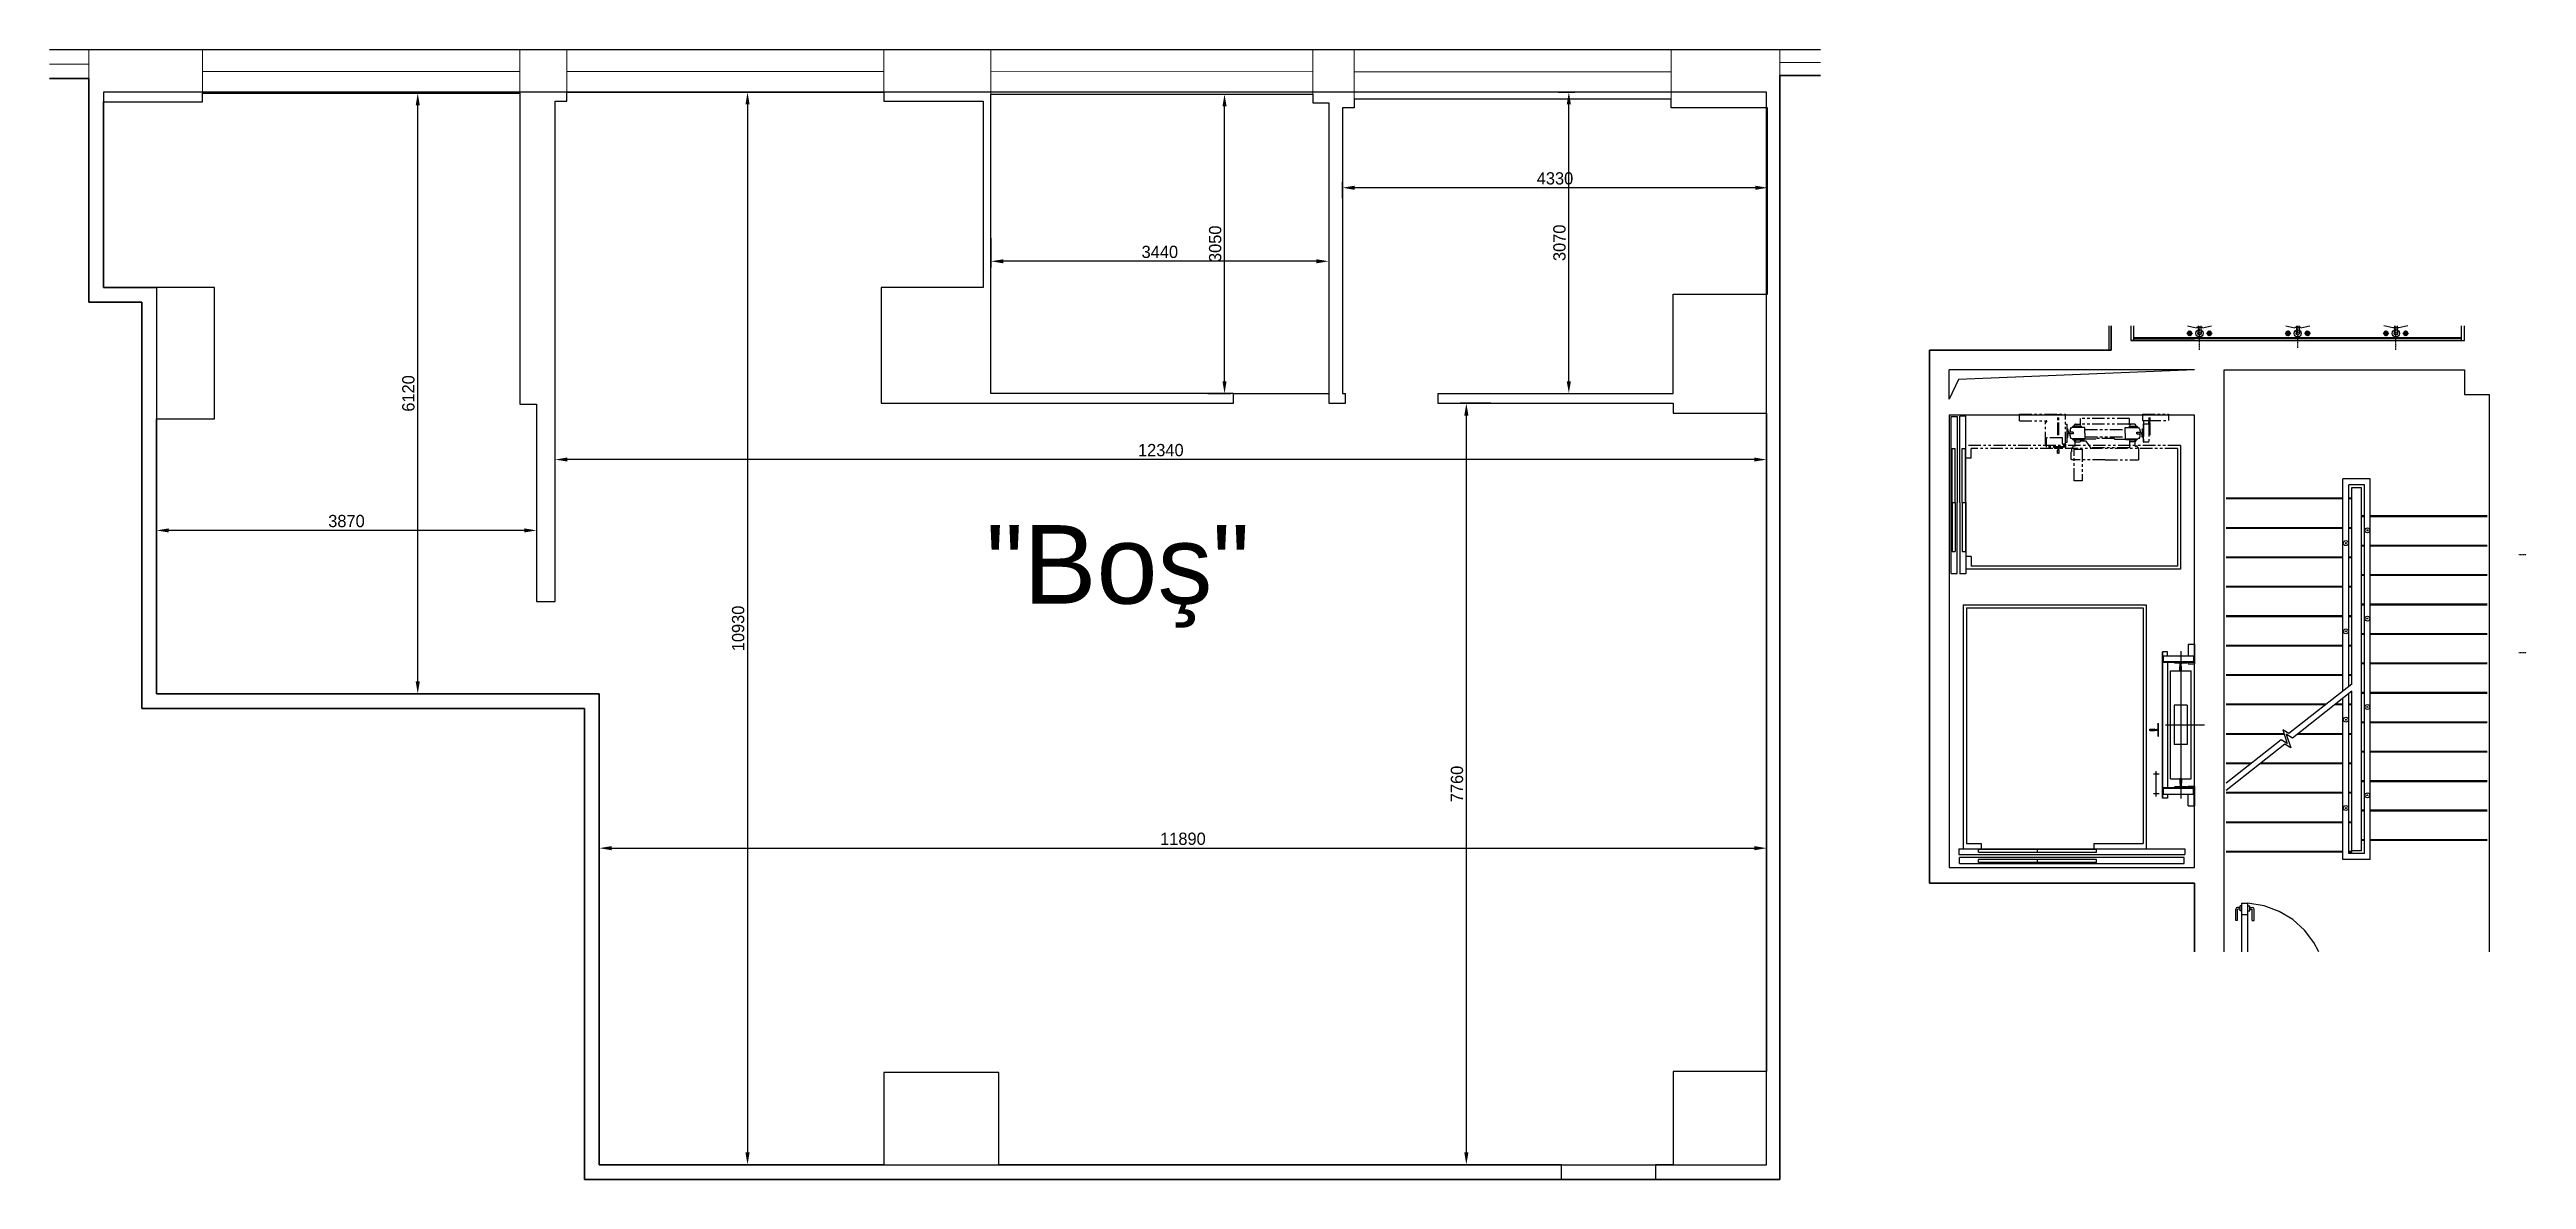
# Model space of a CAD drawing. Header units: millimetres. Extents: x 1208377 to 1233607, y -266924 to -255409.
import ezdxf

# ---------------------------------------------------------------- set-up
doc = ezdxf.new("R2010")
doc.units = ezdxf.units.MM
for name, pattern in [('DASHDOT2', [12.7, 6.35, -3.175, 0, -3.175]), ('HIDDEN2', [4.7625, 3.175, -1.5875]), ('PHANTOMX2', [127, 63.5, -12.7, 12.7, -12.7, 12.7, -12.7])]:
    doc.linetypes.add(name, pattern=pattern)
for name, color, linetype in [('Baca', 7, 'Continuous'), ('Divar-komek', 7, 'Continuous'), ('Kafel', 7, 'Continuous'), ('Lift', 7, 'Continuous'), ('Meheccer', 7, 'Continuous'), ('OFFICE_BOUNDARY', 3, 'Continuous'), ('Pillekan', 7, 'Continuous'), ('Qapi', 7, 'Continuous'), ('Santexnika', 7, 'Continuous')]:
    doc.layers.add(name, color=color, linetype=linetype)
doc.layers.add('Guzgu', color=165, linetype='Continuous', lineweight=5, true_color=0x385ca8)

msp = doc.modelspace()

# ---------------------------------------------------------------- linework, layer by layer
for p, q in [((1208377, -255409), (1226417, -255409)), ((1208777, -255704), (1208377, -255704)), ((1208777, -257984), (1208777, -255704)), ((1226417, -255674), (1226002, -255674)), ((1226002, -255674), (1226002, -266924)), ((1209317, -257984), (1208777, -257984)), ((1209317, -262124), (1209317, -257984)), ((1229377, -258474), (1229377, -258224)), ((1229577, -258224), (1229577, -258374)), ((1232977, -258374), (1232977, -258224)), ((1227527, -263904), (1227527, -258474)), ((1227527, -258474), (1229377, -258474)), ((1229577, -258374), (1232977, -258374)), ((1230527, -258674), (1232977, -258674)), ((1230527, -264604), (1230527, -258674)), ((1232977, -258674), (1232977, -258924)), ((1232977, -258924), (1233227, -258924)), ((1233227, -258924), (1233227, -264604)), ((1213827, -262124), (1209317, -262124)), ((1213827, -266924), (1213827, -262124)), ((1230227, -263904), (1227527, -263904)), ((1230227, -264604), (1230227, -263904)), ((1226002, -266924), (1213827, -266924))]:
    msp.add_line(p, q)
at = {"color": 5, "lineweight": 5}
for p, q in [((1208377, -255557), (1208777, -255557)), ((1226002, -255542), (1226417, -255542))]:
    msp.add_line(p, q, dxfattribs=at)
at = {"color": 1, "lineweight": 30}
for p, q in [((1208377, -255704), (1208777, -255704)), ((1208777, -255704), (1208777, -257984)), ((1226002, -266924), (1226002, -255674)), ((1226002, -255674), (1226417, -255674)), ((1225867, -255844), (1208927, -255844)), ((1208927, -255844), (1208927, -257834)), ((1225867, -265824), (1225867, -255844)), ((1208927, -257834), (1209467, -257834)), ((1209467, -257834), (1209467, -261974)), ((1208777, -257984), (1209317, -257984)), ((1209317, -257984), (1209317, -262124)), ((1229377, -258224), (1229377, -258474)), ((1229377, -258474), (1229377, -258224)), ((1229377, -258474), (1227527, -258474)), ((1227527, -258474), (1227527, -263904)), ((1227527, -263904), (1227527, -258474)), ((1227527, -258474), (1229377, -258474)), ((1209317, -262124), (1213827, -262124)), ((1209467, -261974), (1213977, -261974)), ((1213827, -262124), (1213827, -266924)), ((1213977, -261974), (1213977, -266774)), ((1227527, -263904), (1230227, -263904)), ((1230227, -263904), (1227527, -263904)), ((1230227, -263904), (1230227, -264604)), ((1230227, -264604), (1230227, -263904)), ((1225867, -266774), (1225867, -265824)), ((1213827, -266924), (1226002, -266924)), ((1213977, -266774), (1224917, -266774)), ((1224917, -266774), (1225867, -266774))]:
    msp.add_line(p, q, dxfattribs=at)
at = {"color": 0, "lineweight": -2, "transparency": 16777216}
for p, q in [((1212270, -255854), (1212065, -255854)), ((1212128, -261849), (1212128, -255979)), ((1215130, -255844), (1215550, -255844)), ((1215487, -255969), (1215487, -266649)), ((1220176, -255864), (1220408, -255864)), ((1220346, -258789), (1220346, -255989)), ((1223749, -255844), (1223915, -255844)), ((1223853, -258789), (1223853, -255969)), ((1221547, -256923), (1221547, -256756)), ((1225752, -256818), (1221672, -256818)), ((1225877, -256923), (1225877, -256756)), ((1217967, -257331), (1217967, -257630)), ((1221407, -257331), (1221407, -257630)), ((1221282, -257567), (1218092, -257567)), ((1220176, -258914), (1220408, -258914)), ((1223059, -259014), (1222746, -259014)), ((1223749, -258914), (1223915, -258914)), ((1222809, -266649), (1222809, -259139)), ((1213527, -260359), (1213527, -259525)), ((1225742, -259588), (1213652, -259588)), ((1225867, -260359), (1225867, -259525)), ((1209467, -260301), (1209467, -260373)), ((1213212, -260310), (1209592, -260310)), ((1213337, -260301), (1213337, -260373)), ((1212270, -261974), (1212065, -261974)), ((1213977, -263784), (1213977, -263485)), ((1214102, -263548), (1225742, -263548)), ((1225867, -263784), (1225867, -263485)), ((1215130, -266774), (1215550, -266774)), ((1223219, -266774), (1222746, -266774))]:
    msp.add_line(p, q, dxfattribs=at)
at = {"lineweight": 5}
for points in [[(1208777, -255704), (1208777, -255409)], [(1209937, -255854), (1209937, -255409)], [(1213167, -255854), (1213167, -255409)], [(1213647, -255844), (1213647, -255409)], [(1216877, -255844), (1216877, -255409)], [(1217967, -255864), (1217967, -255409)], [(1221247, -255864), (1221247, -255409)], [(1221667, -255914), (1221667, -255409)], [(1224897, -255914), (1224897, -255409)], [(1226002, -255674), (1226002, -255409)]]:
    msp.add_lwpolyline(points, dxfattribs=at)
at = {"color": 5, "lineweight": 5}
for points in [[(1209937, -255632), (1213167, -255632)], [(1213647, -255632), (1216877, -255632)], [(1217967, -255632), (1221247, -255637)], [(1221667, -255637), (1224897, -255637)]]:
    msp.add_lwpolyline(points, dxfattribs=at)
for points in [[(1213427, -261974), (1209467, -261974), (1209467, -259174), (1210057, -259174), (1210057, -257834), (1208927, -257834), (1208927, -255944), (1209937, -255944), (1209937, -255854), (1213167, -255854), (1213167, -259024), (1213337, -259024), (1213337, -261034), (1213427, -261034)], [(1213427, -261034), (1213427, -261034), (1213527, -261034), (1213527, -255934), (1213647, -255934), (1213647, -255844), (1216877, -255844), (1216877, -255934), (1217887, -255934), (1217887, -257834)], [(1220437, -258914), (1217967, -258914), (1217967, -255864)], [(1217967, -255864), (1221247, -255864)], [(1221247, -255864), (1221247, -255954), (1221407, -255954)], [(1221407, -255954), (1221407, -258914)], [(1222517, -258914), (1224917, -258914), (1224917, -257904), (1225877, -257904), (1225877, -256004), (1224897, -256004), (1224897, -255914), (1221667, -255914), (1221667, -256004), (1221547, -256004), (1221547, -258914), (1221577, -258914)], [(1216847, -257834), (1216847, -259014)], [(1217887, -257834), (1216847, -257834)], [(1216847, -259014), (1220437, -259014), (1220437, -258914), (1221407, -258914), (1221407, -259014), (1221577, -259014), (1221577, -258914)], [(1222517, -258914), (1222517, -259014), (1224917, -259014), (1224917, -259114), (1225867, -259114), (1225867, -265824)], [(1223777, -266924), (1223777, -266774), (1218047, -266774), (1218047, -265834), (1216877, -265834), (1216877, -266774), (1213977, -266774), (1213977, -261974), (1213527, -261974), (1213427, -261974)], [(1225867, -265824), (1224917, -265824), (1224917, -266774), (1224737, -266774), (1224737, -266924)]]:
    msp.add_lwpolyline(points)
msp.add_lwpolyline([(1227727, -263744), (1230227, -263744), (1230227, -259134), (1227727, -259134)], close=True)
at = {"color": 0, "transparency": 16777216}
for points in [[(1212107, -255979), (1212149, -255979), (1212128, -255854)], [(1215466, -255969), (1215508, -255969), (1215487, -255844)], [(1220325, -255989), (1220367, -255989), (1220346, -255864)], [(1223832, -255969), (1223874, -255969), (1223853, -255844)], [(1221672, -256797), (1221672, -256839), (1221547, -256818)], [(1225752, -256797), (1225752, -256839), (1225877, -256818)], [(1218092, -257547), (1218092, -257588), (1217967, -257567)], [(1221282, -257547), (1221282, -257588), (1221407, -257567)], [(1220325, -258789), (1220367, -258789), (1220346, -258914)], [(1223832, -258789), (1223874, -258789), (1223853, -258914)], [(1222788, -259139), (1222830, -259139), (1222809, -259014)], [(1213652, -259567), (1213652, -259608), (1213527, -259588)], [(1225742, -259567), (1225742, -259608), (1225867, -259588)], [(1209592, -260289), (1209592, -260331), (1209467, -260310)], [(1213212, -260289), (1213212, -260331), (1213337, -260310)], [(1212107, -261849), (1212149, -261849), (1212128, -261974)], [(1214102, -263527), (1214102, -263569), (1213977, -263548)], [(1225742, -263527), (1225742, -263569), (1225867, -263548)], [(1215466, -266649), (1215508, -266649), (1215487, -266774)], [(1222788, -266649), (1222830, -266649), (1222809, -266774)]]:
    msp.add_solid(points, dxfattribs=at)
at = {"layer": 'Baca'}
msp.add_lwpolyline([(1230227, -258674), (1227823, -258772), (1227727, -258974)], dxfattribs=at)
at = {"layer": 'Divar-komek'}
for p, q in [((1229377, -258224), (1229377, -258474)), ((1229577, -258224), (1229577, -258374)), ((1229377, -258474), (1227527, -258474)), ((1227527, -258974), (1227527, -258474)), ((1230227, -258374), (1229577, -258374)), ((1230227, -258674), (1227727, -258674)), ((1227727, -258974), (1227727, -258674))]:
    msp.add_line(p, q, dxfattribs=at)
at = {"layer": 'Guzgu'}
msp.add_line((1232947, -258344), (1229607, -258344), dxfattribs=at)
at = {"layer": 'Kafel'}
for p, q in [((1229357, -258474), (1229357, -258224)), ((1229607, -258374), (1229607, -258224)), ((1232947, -258374), (1232947, -258224))]:
    msp.add_line(p, q, dxfattribs=at)
at = {"layer": 'Lift'}
for p, q in [((1227747, -259149), (1227807, -259149)), ((1227747, -260749), (1227747, -259149)), ((1227807, -259149), (1227807, -260024)), ((1227897, -259144), (1227837, -259144)), ((1227837, -260024), (1227837, -259144)), ((1227897, -260024), (1227897, -259144)), ((1228443, -259194), (1228443, -259124)), ((1227756, -260024), (1227756, -259474)), ((1227756, -259474), (1227788, -259474)), ((1227788, -260024), (1227788, -259474)), ((1227861, -259474), (1227893, -259474)), ((1227861, -260024), (1227861, -259474)), ((1227893, -260024), (1227893, -259474)), ((1227952, -259574), (1227897, -259574)), ((1227952, -259574), (1227952, -259474)), ((1230052, -259474), (1230052, -260674)), ((1230082, -259443), (1230082, -260705)), ((1227756, -260024), (1227756, -260524)), ((1227756, -260024), (1227788, -260024)), ((1227788, -260024), (1227788, -260524)), ((1227807, -260749), (1227807, -260024)), ((1227837, -260024), (1227837, -260754)), ((1227861, -260024), (1227893, -260024)), ((1227861, -260024), (1227861, -260524)), ((1227893, -260024), (1227893, -260524)), ((1227897, -260024), (1227897, -260754)), ((1227756, -260524), (1227788, -260524)), ((1227861, -260524), (1227893, -260524)), ((1227952, -260574), (1227897, -260574)), ((1227952, -260574), (1227952, -260674)), ((1227747, -260749), (1227807, -260749)), ((1227897, -260754), (1227837, -260754)), ((1230082, -260705), (1227897, -260705)), ((1230052, -260674), (1227952, -260674)), ((1227871, -261069), (1227871, -263554)), ((1227871, -261069), (1229733, -261069)), ((1227902, -261099), (1227902, -263499)), ((1227902, -261099), (1229702, -261099)), ((1229702, -261099), (1229702, -263499)), ((1229733, -261069), (1229733, -263554)), ((1229951, -261547), (1229901, -261547)), ((1229901, -263037), (1229901, -261547)), ((1229905, -263037), (1229905, -261547)), ((1229911, -261588), (1230217, -261588)), ((1229911, -261653), (1229911, -261588)), ((1229951, -261588), (1229951, -261547)), ((1230086, -261542), (1230086, -263042)), ((1230162, -261468), (1230162, -261588)), ((1230162, -261468), (1230227, -261468)), ((1230217, -261588), (1230217, -261653)), ((1230221, -261468), (1230221, -261668)), ((1230227, -261468), (1230227, -261668)), ((1229911, -261647), (1230217, -261647)), ((1229911, -261653), (1230217, -261653)), ((1229951, -261653), (1229951, -262931)), ((1229981, -261742), (1230191, -261742)), ((1229981, -262842), (1229981, -261742)), ((1230023, -261653), (1230150, -261653)), ((1230023, -261658), (1230023, -261653)), ((1230075, -261664), (1230027, -261661)), ((1230078, -261741), (1230078, -261698)), ((1230079, -261742), (1230078, -261741)), ((1230094, -261742), (1230079, -261742)), ((1230094, -261742), (1230079, -261742)), ((1230081, -261693), (1230081, -261671)), ((1230091, -261693), (1230091, -261671)), ((1230094, -261741), (1230094, -261698)), ((1230094, -261742), (1230094, -261741)), ((1230146, -261661), (1230098, -261664)), ((1230150, -261658), (1230150, -261653)), ((1230162, -261653), (1230162, -261668)), ((1230162, -261668), (1230227, -261668)), ((1230191, -262842), (1230191, -261742)), ((1230020, -262092), (1230020, -262492)), ((1230153, -262092), (1230020, -262092)), ((1230153, -262092), (1230153, -262492)), ((1229772, -262335), (1229773, -262334)), ((1229772, -262335), (1229772, -262349)), ((1229772, -262335), (1229772, -262349)), ((1229772, -262349), (1229772, -262335)), ((1229772, -262349), (1229773, -262350)), ((1229773, -262334), (1229817, -262334)), ((1229773, -262350), (1229817, -262350)), ((1229821, -262337), (1229844, -262337)), ((1229821, -262347), (1229844, -262347)), ((1229853, -262283), (1229851, -262331)), ((1229851, -262354), (1229853, -262402)), ((1229857, -262279), (1229861, -262279)), ((1229861, -262406), (1229861, -262279)), ((1229932, -262292), (1230327, -262292)), ((1229857, -262406), (1229861, -262406)), ((1230153, -262492), (1230020, -262492)), ((1229807, -262792), (1229867, -262792)), ((1229837, -263022), (1229837, -262762)), ((1229981, -262842), (1230191, -262842)), ((1230079, -262842), (1230078, -262843)), ((1230078, -262843), (1230078, -262887)), ((1230094, -262842), (1230079, -262842)), ((1230094, -262842), (1230079, -262842)), ((1230081, -262891), (1230081, -262913)), ((1230091, -262891), (1230091, -262913)), ((1230094, -262842), (1230094, -262843)), ((1230094, -262843), (1230094, -262887)), ((1229807, -262992), (1229867, -262992)), ((1229951, -263037), (1229901, -263037)), ((1229911, -262996), (1229911, -262931)), ((1229911, -262931), (1230217, -262931)), ((1229911, -262937), (1230217, -262937)), ((1229911, -262996), (1230217, -262996)), ((1229951, -262996), (1229951, -263037)), ((1230023, -262927), (1230023, -262931)), ((1230023, -262931), (1230150, -262931)), ((1230075, -262920), (1230027, -262923)), ((1230146, -262923), (1230098, -262920)), ((1230150, -262927), (1230150, -262931)), ((1230162, -262916), (1230227, -262916)), ((1230162, -262931), (1230162, -262916)), ((1230162, -263116), (1230162, -262996)), ((1230162, -263116), (1230227, -263116)), ((1230217, -262996), (1230217, -262931)), ((1230221, -263116), (1230221, -262916)), ((1230227, -262916), (1230227, -263116)), ((1227827, -263554), (1227827, -263614)), ((1227827, -263554), (1230127, -263554)), ((1227827, -263614), (1230127, -263614)), ((1227832, -263704), (1227832, -263644)), ((1230122, -263644), (1227832, -263644)), ((1227902, -263499), (1228052, -263499)), ((1228027, -263590), (1228027, -263558)), ((1228027, -263558), (1229227, -263558)), ((1228027, -263590), (1229227, -263590)), ((1228052, -263499), (1228052, -263554)), ((1228627, -263590), (1228627, -263558)), ((1229202, -263499), (1229702, -263499)), ((1229202, -263499), (1229202, -263554)), ((1229227, -263590), (1229227, -263558)), ((1230122, -263704), (1230122, -263644)), ((1230127, -263554), (1230127, -263614)), ((1227832, -263704), (1230122, -263704)), ((1229227, -263663), (1228027, -263663)), ((1228027, -263695), (1228027, -263663)), ((1229227, -263695), (1228027, -263695)), ((1228627, -263695), (1228627, -263663)), ((1229227, -263695), (1229227, -263663))]:
    msp.add_line(p, q, dxfattribs=at)
at = {"layer": 'Lift', "linetype": 'PHANTOMX2', "ltscale": 2}
for p, q in [((1228443, -259124), (1228913, -259124)), ((1228443, -259194), (1228718, -259194)), ((1228708, -259204), (1228718, -259204)), ((1228708, -259432), (1228708, -259204)), ((1228835, -259338), (1228835, -259124)), ((1228845, -259338), (1228845, -259124)), ((1228913, -259432), (1228913, -259124)), ((1228913, -259226), (1228928, -259226)), ((1228924, -259226), (1228924, -259411)), ((1228928, -259411), (1228928, -259226)), ((1228928, -259318), (1228928, -259274)), ((1228928, -259274), (1228929, -259274)), ((1228928, -259318), (1228928, -259363)), ((1228928, -259363), (1228929, -259363)), ((1228937, -259281), (1228939, -259310)), ((1228937, -259355), (1228939, -259327)), ((1228953, -259314), (1228944, -259314)), ((1228953, -259322), (1228944, -259322)), ((1228957, -259310), (1228953, -259314)), ((1228957, -259326), (1228953, -259322)), ((1228960, -259294), (1228955, -259294)), ((1228955, -259300), (1228955, -259294)), ((1228958, -259300), (1228955, -259300)), ((1228961, -259337), (1228956, -259337)), ((1228956, -259343), (1228956, -259337)), ((1228960, -259343), (1228956, -259343)), ((1228989, -259310), (1228957, -259310)), ((1228989, -259326), (1228957, -259326)), ((1228958, -259300), (1228958, -259310)), ((1228991, -259310), (1228958, -259310)), ((1228960, -259278), (1228990, -259248)), ((1228960, -259278), (1228960, -259294)), ((1228960, -259343), (1228960, -259358)), ((1228960, -259358), (1228990, -259388)), ((1228991, -259327), (1228961, -259327)), ((1228961, -259333), (1228961, -259327)), ((1228961, -259337), (1228961, -259333)), ((1229110, -259261), (1228967, -259261)), ((1228967, -259271), (1228967, -259261)), ((1228989, -259310), (1228990, -259311)), ((1228989, -259326), (1228990, -259325)), ((1229070, -259248), (1228990, -259248)), ((1228990, -259318), (1228990, -259311)), ((1228990, -259318), (1228990, -259325)), ((1228991, -259327), (1228991, -259310)), ((1229000, -259248), (1229000, -259243)), ((1229015, -259228), (1229060, -259228)), ((1229060, -259228), (1229060, -259234)), ((1229065, -259234), (1229060, -259234)), ((1229565, -259168), (1229065, -259168)), ((1229065, -259234), (1229065, -259168)), ((1229565, -259228), (1229065, -259228)), ((1229065, -259234), (1229065, -259228)), ((1229070, -259248), (1229070, -259261)), ((1229110, -259318), (1229110, -259261)), ((1229110, -259281), (1229520, -259281)), ((1229110, -259318), (1229110, -259376)), ((1229110, -259356), (1229520, -259356)), ((1229520, -259318), (1229520, -259261)), ((1229520, -259261), (1229663, -259261)), ((1229520, -259318), (1229520, -259376)), ((1229560, -259248), (1229560, -259261)), ((1229560, -259248), (1229640, -259248)), ((1229565, -259234), (1229565, -259168)), ((1229565, -259234), (1229565, -259228)), ((1229565, -259234), (1229570, -259234)), ((1229570, -259228), (1229570, -259234)), ((1229615, -259228), (1229570, -259228)), ((1229630, -259248), (1229630, -259243)), ((1229639, -259310), (1229672, -259310)), ((1229639, -259327), (1229639, -259310)), ((1229639, -259327), (1229669, -259327)), ((1229670, -259278), (1229640, -259248)), ((1229641, -259310), (1229640, -259311)), ((1229640, -259318), (1229640, -259311)), ((1229640, -259318), (1229640, -259325)), ((1229641, -259326), (1229640, -259325)), ((1229670, -259358), (1229640, -259388)), ((1229641, -259310), (1229674, -259310)), ((1229641, -259326), (1229674, -259326)), ((1229663, -259271), (1229663, -259261)), ((1229669, -259333), (1229669, -259327)), ((1229669, -259337), (1229669, -259333)), ((1229669, -259337), (1229674, -259337)), ((1229670, -259278), (1229670, -259294)), ((1229670, -259294), (1229675, -259294)), ((1229670, -259343), (1229670, -259358)), ((1229670, -259343), (1229674, -259343)), ((1229672, -259300), (1229672, -259310)), ((1229672, -259300), (1229675, -259300)), ((1229674, -259310), (1229678, -259314)), ((1229674, -259326), (1229678, -259322)), ((1229674, -259343), (1229674, -259337)), ((1229675, -259300), (1229675, -259294)), ((1229678, -259314), (1229687, -259314)), ((1229678, -259322), (1229687, -259322)), ((1229694, -259281), (1229692, -259310)), ((1229694, -259355), (1229692, -259327)), ((1229697, -259124), (1229697, -259189)), ((1229697, -259124), (1229962, -259124)), ((1229697, -259189), (1229707, -259189)), ((1229702, -259226), (1229702, -259411)), ((1229707, -259226), (1229702, -259226)), ((1229702, -259318), (1229702, -259274)), ((1229702, -259274), (1229702, -259274)), ((1229702, -259318), (1229702, -259363)), ((1229702, -259363), (1229702, -259363)), ((1229707, -259189), (1229707, -259226)), ((1229707, -259189), (1229757, -259189)), ((1229707, -259411), (1229707, -259226)), ((1229757, -259226), (1229707, -259226)), ((1229707, -259226), (1229707, -259408)), ((1229757, -259189), (1229962, -259189)), ((1229757, -259209), (1229757, -259226)), ((1229762, -259226), (1229757, -259226)), ((1229762, -259226), (1229762, -259411)), ((1229765, -259338), (1229765, -259124)), ((1229767, -259199), (1229772, -259199)), ((1229772, -259189), (1229772, -259199)), ((1229775, -259338), (1229775, -259124)), ((1229962, -259124), (1229962, -259189)), ((1230082, -259443), (1227897, -259443)), ((1230052, -259474), (1227952, -259474)), ((1228708, -259432), (1228720, -259432)), ((1228880, -259367), (1228720, -259367)), ((1228720, -259462), (1228720, -259367)), ((1228915, -259458), (1228720, -259458)), ((1228915, -259462), (1228720, -259462)), ((1228840, -259462), (1228796, -259462)), ((1228796, -259462), (1228796, -259463)), ((1228803, -259471), (1228832, -259473)), ((1228832, -259491), (1228836, -259487)), ((1228832, -259523), (1228832, -259491)), ((1228832, -259523), (1228833, -259524)), ((1228840, -259524), (1228833, -259524)), ((1228836, -259487), (1228836, -259478)), ((1228840, -259462), (1228885, -259462)), ((1228840, -259524), (1228847, -259524)), ((1228844, -259487), (1228844, -259478)), ((1228848, -259491), (1228844, -259487)), ((1228848, -259523), (1228847, -259524)), ((1228848, -259523), (1228848, -259491)), ((1228878, -259471), (1228849, -259473)), ((1228880, -259425), (1228880, -259367)), ((1228885, -259462), (1228885, -259463)), ((1228915, -259432), (1228887, -259432)), ((1228888, -259432), (1228913, -259432)), ((1228913, -259411), (1228928, -259411)), ((1228915, -259462), (1228915, -259432)), ((1228967, -259365), (1228967, -259376)), ((1229110, -259376), (1228967, -259376)), ((1228973, -259510), (1228970, -259510)), ((1228970, -259587), (1228970, -259510)), ((1228973, -259587), (1228970, -259587)), ((1228973, -259467), (1228973, -259492)), ((1228973, -259467), (1228983, -259467)), ((1228973, -259492), (1228973, -259510)), ((1228973, -259587), (1228973, -259590)), ((1229315, -259590), (1228973, -259590)), ((1229070, -259388), (1228990, -259388)), ((1229010, -259452), (1228998, -259452)), ((1229000, -259393), (1229000, -259388)), ((1229010, -259452), (1229010, -259395)), ((1229015, -259390), (1229020, -259390)), ((1229015, -259408), (1229060, -259408)), ((1229020, -259386), (1229020, -259390)), ((1229020, -259386), (1229103, -259386)), ((1229123, -259402), (1229060, -259402)), ((1229060, -259402), (1229060, -259408)), ((1229070, -259376), (1229070, -259388)), ((1229103, -259382), (1229104, -259381)), ((1229103, -259386), (1229103, -259382)), ((1229220, -259381), (1229104, -259381)), ((1229170, -259468), (1229123, -259402)), ((1229565, -259468), (1229170, -259468)), ((1229410, -259373), (1229220, -259373)), ((1229220, -259381), (1229220, -259373)), ((1229315, -259590), (1229657, -259590)), ((1229410, -259381), (1229410, -259373)), ((1229410, -259381), (1229527, -259381)), ((1229520, -259376), (1229663, -259376)), ((1229527, -259382), (1229527, -259381)), ((1229527, -259386), (1229527, -259382)), ((1229611, -259386), (1229527, -259386)), ((1229560, -259376), (1229560, -259388)), ((1229560, -259388), (1229640, -259388)), ((1229565, -259402), (1229565, -259468)), ((1229570, -259402), (1229565, -259402)), ((1229570, -259402), (1229570, -259408)), ((1229615, -259408), (1229570, -259408)), ((1229611, -259386), (1229611, -259390)), ((1229615, -259390), (1229611, -259390)), ((1229620, -259452), (1229620, -259395)), ((1229620, -259452), (1229633, -259452)), ((1229630, -259393), (1229630, -259388)), ((1229657, -259467), (1229648, -259467)), ((1229657, -259467), (1229657, -259492)), ((1229657, -259492), (1229657, -259510)), ((1229657, -259510), (1229660, -259510)), ((1229657, -259587), (1229657, -259590)), ((1229657, -259587), (1229660, -259587)), ((1229660, -259587), (1229660, -259510)), ((1229663, -259365), (1229663, -259376)), ((1229762, -259411), (1229702, -259411))]:
    msp.add_line(p, q, dxfattribs=at)
msp.add_lwpolyline([(1228999, -259803), (1228999, -259483), (1229082, -259483), (1229082, -259803)], close=True, dxfattribs=at)
at = {"layer": 'Lift', "extrusion": (0, 0, -1)}
for centre in [(-1229837, -262792), (-1229837, -262992)]:
    msp.add_circle(centre, 4, dxfattribs=at)
at = {"layer": 'Lift', "linetype": 'PHANTOMX2', "ltscale": 2}
for centre, radius, start, end in [((1228718, -259199), 5, -90, 90), ((1228929, -259282), 8, 4.5177, 90), ((1228929, -259355), 8, -90, -4.5177), ((1228944, -259309), 5, -175.4823, -90), ((1228944, -259327), 5, 90, 175.4823), ((1229015, -259243), 15, 109.4712, 180), ((1229015, -259243), 15, 90, 109.4712), ((1229615, -259243), 15, 0, 90), ((1229767, -259209), 10, 90, 180), ((1228804, -259463), 8, 180, -94.5177), ((1228831, -259478), 5, 0, 85.4823), ((1228849, -259478), 5, 94.5177, 180), ((1228877, -259463), 8, -85.4823, 0), ((1228887, -259425), 7, 180, -90), ((1228998, -259467), 15, 90, 180), ((1229015, -259393), 15, 180, -109.4712), ((1229015, -259395), 5, 90, 180), ((1229015, -259393), 15, -109.4712, -90), ((1229615, -259395), 5, 0, 90), ((1229615, -259393), 15, -90, 0), ((1229633, -259467), 15, 0, 90)]:
    msp.add_arc(centre, radius, start, end, dxfattribs=at)
at = {"layer": 'Lift', "extrusion": (0, 0, -1)}
for centre, radius, start, end in [((-1230027, -261658), 4, -86.869, 0), ((-1230074, -261671), 7, 93.131, 180), ((-1230076, -261693), 5, 180, -114.3305), ((-1230098, -261671), 7, 0, 86.869), ((-1230096, -261693), 5, -65.6695, 0), ((-1230146, -261658), 4, 180, -93.131), ((-1229821, -262332), 5, -90, -24.3305), ((-1229821, -262352), 5, 24.3305, 90), ((-1229844, -262330), 7, -176.869, -90), ((-1229844, -262354), 7, 90, 176.869), ((-1229857, -262283), 4, 3.131, 90), ((-1229857, -262402), 4, -90, -3.131), ((-1230076, -262891), 5, 114.3305, 180), ((-1230096, -262891), 5, 0, 65.6695), ((-1230027, -262927), 4, 0, 86.869), ((-1230074, -262913), 7, 180, -93.131), ((-1230098, -262913), 7, -86.869, 0), ((-1230146, -262927), 4, 93.131, 180)]:
    msp.add_arc(centre, radius, start, end, dxfattribs=at)
at = {"layer": 'Lift', "linetype": 'PHANTOMX2', "ltscale": 2, "extrusion": (0, 0, -1)}
for centre, major_axis, start_param, end_param in [((1229687, -259309), (3.54, -3.54), 5.576636, 0.785398), ((1229687, -259327), (-3.54, -3.54), 2.356194, 3.848142), ((1229702, -259282), (5.66, -5.66), 2.435043, 3.926991), ((1229702, -259355), (5.66, -5.66), 0.785398, 2.277346)]:
    msp.add_ellipse(centre, major_axis=major_axis, ratio=1, start_param=start_param, end_param=end_param, dxfattribs=at)
at = {"layer": 'Meheccer'}
for p, q in [((1229607, -258354), (1232947, -258354)), ((1231737, -261946), (1231737, -259784)), ((1232017, -259784), (1231737, -259784)), ((1231797, -261899), (1231797, -259844)), ((1231957, -259844), (1231797, -259844)), ((1231957, -263604), (1231957, -259844)), ((1232017, -263664), (1232017, -259784)), ((1231737, -263664), (1231737, -262020)), ((1231797, -263604), (1231797, -261973)), ((1231957, -263604), (1231797, -263604)), ((1232017, -263664), (1231737, -263664))]:
    msp.add_line(p, q, dxfattribs=at)
for centre, radius in [((1231987, -260309), 25), ((1231987, -260309), 5), ((1231767, -260439), 25), ((1231767, -260439), 5), ((1231767, -261339), 25), ((1231987, -261209), 25), ((1231987, -262110), 25), ((1231767, -262239), 25), ((1231767, -262239), 5), ((1231767, -263139), 25), ((1231767, -263139), 5), ((1231987, -263009), 25)]:
    msp.add_circle(centre, radius, dxfattribs=at)
at = {"layer": 'Meheccer', "linetype": 'HIDDEN2'}
for centre in [(1231767, -261339), (1231987, -261209), (1231987, -262110), (1231987, -263009)]:
    msp.add_circle(centre, 5, dxfattribs=at)
at = {"layer": 'OFFICE_BOUNDARY'}
msp.add_lwpolyline([(1213977, -266774), (1224917, -266774), (1225867, -266774), (1225867, -265824), (1225867, -255844), (1208927, -255844), (1208927, -257834), (1209467, -257834), (1209467, -261974), (1213977, -261974), (1213977, -266774)], close=True, dxfattribs=at)
at = {"layer": 'Pillekan'}
for p, q in [((1231737, -259982), (1230547, -259982)), ((1231737, -259989), (1230547, -259989)), ((1231827, -259982), (1231797, -259982)), ((1231827, -259989), (1231797, -259989)), ((1231827, -261875), (1231827, -259874)), ((1231827, -259874), (1231927, -259874)), ((1231927, -263574), (1231927, -259874)), ((1231737, -260282), (1230547, -260282)), ((1231737, -260289), (1230547, -260289)), ((1231827, -260282), (1231797, -260282)), ((1231827, -260289), (1231797, -260289)), ((1231927, -260159), (1231957, -260159)), ((1231927, -260167), (1231957, -260167)), ((1232017, -260159), (1233207, -260159)), ((1232017, -260167), (1233207, -260167)), ((1231737, -260582), (1230547, -260582)), ((1231737, -260589), (1230547, -260589)), ((1231827, -260582), (1231797, -260582)), ((1231827, -260589), (1231797, -260589)), ((1231927, -260459), (1231957, -260459)), ((1231927, -260467), (1231957, -260467)), ((1232017, -260459), (1233207, -260459)), ((1232017, -260467), (1233207, -260467)), ((1231927, -260759), (1231957, -260759)), ((1231927, -260767), (1231957, -260767)), ((1232017, -260759), (1233207, -260759)), ((1232017, -260767), (1233207, -260767)), ((1231737, -260882), (1230547, -260882)), ((1231737, -260889), (1230547, -260889)), ((1231827, -260882), (1231797, -260882)), ((1231827, -260889), (1231797, -260889)), ((1231927, -261059), (1231957, -261059)), ((1231927, -261067), (1231957, -261067)), ((1232017, -261059), (1233207, -261059)), ((1232017, -261067), (1233207, -261067)), ((1231737, -261182), (1230547, -261182)), ((1231737, -261189), (1230547, -261189)), ((1231827, -261182), (1231797, -261182)), ((1231827, -261189), (1231797, -261189)), ((1231927, -261359), (1231957, -261359)), ((1231927, -261367), (1231957, -261367)), ((1232017, -261359), (1233207, -261359)), ((1232017, -261367), (1233207, -261367)), ((1231737, -261482), (1230547, -261482)), ((1231737, -261489), (1230547, -261489)), ((1231827, -261482), (1231797, -261482)), ((1231827, -261489), (1231797, -261489)), ((1231737, -261782), (1230547, -261782)), ((1231737, -261789), (1230547, -261789)), ((1231827, -261782), (1231797, -261782)), ((1231827, -261789), (1231797, -261789)), ((1231927, -261659), (1231957, -261659)), ((1231927, -261667), (1231957, -261667)), ((1232017, -261659), (1233207, -261659)), ((1232017, -261667), (1233207, -261667)), ((1231565, -262082), (1230547, -262082)), ((1231556, -262089), (1230547, -262089)), ((1231737, -262089), (1231650, -262089)), ((1231737, -262082), (1231659, -262082)), ((1231827, -262082), (1231797, -262082)), ((1231827, -262089), (1231797, -262089)), ((1231827, -263589), (1231827, -261949)), ((1231927, -261959), (1231957, -261959)), ((1231927, -261967), (1231957, -261967)), ((1232017, -261959), (1233207, -261959)), ((1232017, -261967), (1233207, -261967)), ((1231138, -262382), (1230547, -262382)), ((1231140, -262389), (1230547, -262389)), ((1231164, -262389), (1231162, -262389)), ((1231737, -262389), (1231270, -262389)), ((1231737, -262382), (1231279, -262382)), ((1231827, -262382), (1231797, -262382)), ((1231827, -262389), (1231797, -262389)), ((1231927, -262259), (1231957, -262259)), ((1231927, -262267), (1231957, -262267)), ((1232017, -262259), (1233207, -262259)), ((1232017, -262267), (1233207, -262267)), ((1231927, -262559), (1231957, -262559)), ((1231927, -262567), (1231957, -262567)), ((1232017, -262559), (1233207, -262559)), ((1232017, -262567), (1233207, -262567)), ((1230805, -262682), (1230547, -262682)), ((1230796, -262689), (1230547, -262689)), ((1231737, -262689), (1230890, -262689)), ((1231737, -262682), (1230899, -262682)), ((1231827, -262682), (1231797, -262682)), ((1231827, -262689), (1231797, -262689)), ((1231927, -262859), (1231957, -262859)), ((1231927, -262867), (1231957, -262867)), ((1232017, -262859), (1233207, -262859)), ((1232017, -262867), (1233207, -262867)), ((1231737, -262982), (1230547, -262982)), ((1231737, -262989), (1230547, -262989)), ((1231827, -262982), (1231797, -262982)), ((1231827, -262989), (1231797, -262989)), ((1231737, -263282), (1230547, -263282)), ((1231737, -263289), (1230547, -263289)), ((1231827, -263282), (1231797, -263282)), ((1231827, -263289), (1231797, -263289)), ((1231927, -263159), (1231957, -263159)), ((1231927, -263167), (1231957, -263167)), ((1232017, -263159), (1233207, -263159)), ((1232017, -263167), (1233207, -263167)), ((1231737, -263582), (1230547, -263582)), ((1231737, -263589), (1230547, -263589)), ((1231827, -263582), (1231797, -263582)), ((1231827, -263589), (1231797, -263589)), ((1231927, -263574), (1231827, -263574)), ((1231927, -263459), (1231957, -263459)), ((1231927, -263467), (1231957, -263467)), ((1232017, -263459), (1233207, -263459)), ((1232017, -263467), (1233207, -263467))]:
    msp.add_line(p, q, dxfattribs=at)
at = {"layer": 'Pillekan', "linetype": 'Continuous'}
for points in [[(1231827, -261875), (1231187, -262381), (1231125, -262342), (1231171, -262481), (1231108, -262443), (1230547, -262886)], [(1231827, -261949), (1231223, -262426), (1231161, -262387), (1231207, -262526), (1231145, -262488), (1230547, -262960)]]:
    msp.add_lwpolyline(points, dxfattribs=at)
at = {"layer": 'Qapi', "linetype": 'Continuous'}
for p, q in [((1230691, -264152), (1230664, -264152)), ((1230691, -264152), (1230664, -264152)), ((1230691, -264152), (1230664, -264152)), ((1230691, -264152), (1230664, -264152)), ((1230691, -264152), (1230664, -264152)), ((1230691, -264152), (1230664, -264152)), ((1230709, -264134), (1230691, -264134)), ((1230691, -264188), (1230691, -264134)), ((1230691, -264188), (1230691, -264134)), ((1230709, -264134), (1230691, -264134)), ((1230691, -264188), (1230691, -264134)), ((1230691, -264188), (1230691, -264134)), ((1230771, -264134), (1230789, -264134)), ((1230771, -264134), (1230789, -264134)), ((1230789, -264188), (1230789, -264134)), ((1230789, -264188), (1230789, -264134)), ((1230789, -264188), (1230789, -264134)), ((1230789, -264188), (1230789, -264134)), ((1230789, -264152), (1230815, -264152)), ((1230789, -264152), (1230815, -264152)), ((1230789, -264152), (1230815, -264152)), ((1230789, -264152), (1230815, -264152)), ((1230789, -264152), (1230815, -264152)), ((1230789, -264152), (1230815, -264152)), ((1230646, -264285), (1230646, -264170)), ((1230646, -264285), (1230646, -264170)), ((1230664, -264285), (1230646, -264285)), ((1230664, -264285), (1230646, -264285)), ((1230664, -264285), (1230664, -264170)), ((1230691, -264170), (1230664, -264170)), ((1230664, -264285), (1230664, -264170)), ((1230691, -264170), (1230664, -264170)), ((1230709, -264188), (1230691, -264188)), ((1230709, -264188), (1230691, -264188)), ((1230771, -264188), (1230789, -264188)), ((1230771, -264188), (1230789, -264188)), ((1230789, -264170), (1230815, -264170)), ((1230789, -264170), (1230815, -264170)), ((1230815, -264285), (1230815, -264170)), ((1230815, -264285), (1230815, -264170)), ((1230815, -264285), (1230833, -264285)), ((1230815, -264285), (1230833, -264285)), ((1230833, -264285), (1230833, -264170)), ((1230833, -264285), (1230833, -264170))]:
    msp.add_line(p, q, dxfattribs=at)
at = {"layer": 'Qapi'}
for p, q in [((1230709, -264108), (1230771, -264108)), ((1230709, -264108), (1230771, -264108)), ((1230709, -264604), (1230709, -264108)), ((1230709, -264108), (1230771, -264108)), ((1230709, -264108), (1230771, -264108)), ((1230709, -264604), (1230709, -264108)), ((1230771, -264604), (1230771, -264108)), ((1230771, -264604), (1230771, -264108)), ((1230709, -264223), (1230771, -264223)), ((1230709, -264223), (1230771, -264223))]:
    msp.add_line(p, q, dxfattribs=at)
msp.add_lwpolyline([(1231491, -264604), (1231442, -264508), (1231345, -264382), (1231226, -264276), (1231089, -264193), (1230936, -264136), (1230771, -264108)], dxfattribs=at)
msp.add_lwpolyline([(1231491, -264604), (1231442, -264508), (1231345, -264382), (1231226, -264276), (1231089, -264193), (1230936, -264136), (1230771, -264108)], dxfattribs=at)
at = {"layer": 'Qapi', "linetype": 'Continuous'}
for centre, start, end in [((1230664, -264170), 90, 180), ((1230664, -264170), 90, 180), ((1230815, -264170), 0, 90), ((1230815, -264170), 0, 90)]:
    msp.add_arc(centre, 17.8, start, end, dxfattribs=at)
at = {"layer": 'Santexnika'}
for p, q in [((1230166, -258299), (1230170, -258299)), ((1230166, -258307), (1230170, -258307)), ((1230170, -258310), (1230170, -258295)), ((1230185, -258295), (1230170, -258295)), ((1230185, -258310), (1230170, -258310)), ((1230174, -258291), (1230174, -258295)), ((1230174, -258313), (1230174, -258310)), ((1230182, -258291), (1230182, -258295)), ((1230182, -258315), (1230182, -258310)), ((1230185, -258310), (1230185, -258295)), ((1230188, -258299), (1230185, -258299)), ((1230189, -258307), (1230185, -258307)), ((1230333, -258354), (1230223, -258354)), ((1230308, -258242), (1230247, -258242)), ((1230247, -258246), (1230247, -258242)), ((1230308, -258242), (1230247, -258242)), ((1230247, -258246), (1230247, -258242)), ((1230308, -258242), (1230247, -258242)), ((1230247, -258246), (1230247, -258242)), ((1230308, -258242), (1230247, -258242)), ((1230247, -258246), (1230247, -258242)), ((1230308, -258242), (1230247, -258242)), ((1230247, -258246), (1230247, -258242)), ((1230308, -258242), (1230247, -258242)), ((1230247, -258246), (1230247, -258242)), ((1230308, -258242), (1230247, -258242)), ((1230247, -258246), (1230247, -258242)), ((1230308, -258242), (1230247, -258242)), ((1230247, -258246), (1230247, -258242)), ((1230264, -258224), (1230261, -258302)), ((1230264, -258224), (1230261, -258302)), ((1230264, -258224), (1230261, -258302)), ((1230264, -258224), (1230261, -258302)), ((1230264, -258224), (1230261, -258302)), ((1230264, -258224), (1230261, -258302)), ((1230264, -258224), (1230261, -258302)), ((1230264, -258224), (1230261, -258302)), ((1230291, -258224), (1230294, -258302)), ((1230291, -258224), (1230294, -258302)), ((1230291, -258224), (1230294, -258302)), ((1230291, -258224), (1230294, -258302)), ((1230291, -258224), (1230294, -258302)), ((1230291, -258224), (1230294, -258302)), ((1230291, -258224), (1230294, -258302)), ((1230291, -258224), (1230294, -258302)), ((1230308, -258246), (1230308, -258242)), ((1230308, -258246), (1230308, -258242)), ((1230308, -258246), (1230308, -258242)), ((1230308, -258246), (1230308, -258242)), ((1230308, -258246), (1230308, -258242)), ((1230308, -258246), (1230308, -258242)), ((1230308, -258246), (1230308, -258242)), ((1230308, -258246), (1230308, -258242)), ((1230366, -258299), (1230370, -258299)), ((1230366, -258307), (1230370, -258307)), ((1230370, -258310), (1230370, -258295)), ((1230370, -258295), (1230385, -258295)), ((1230370, -258310), (1230385, -258310)), ((1230373, -258291), (1230373, -258295)), ((1230373, -258315), (1230373, -258310)), ((1230381, -258291), (1230381, -258295)), ((1230381, -258313), (1230381, -258310)), ((1230385, -258310), (1230385, -258295)), ((1230388, -258299), (1230385, -258299)), ((1230389, -258307), (1230385, -258307)), ((1231166, -258299), (1231170, -258299)), ((1231166, -258307), (1231170, -258307)), ((1231170, -258310), (1231170, -258295)), ((1231185, -258295), (1231170, -258295)), ((1231185, -258310), (1231170, -258310)), ((1231174, -258291), (1231174, -258295)), ((1231174, -258313), (1231174, -258310)), ((1231182, -258291), (1231182, -258295)), ((1231182, -258315), (1231182, -258310)), ((1231185, -258310), (1231185, -258295)), ((1231188, -258299), (1231185, -258299)), ((1231189, -258307), (1231185, -258307)), ((1231333, -258354), (1231223, -258354)), ((1231308, -258242), (1231247, -258242)), ((1231247, -258246), (1231247, -258242)), ((1231308, -258242), (1231247, -258242)), ((1231247, -258246), (1231247, -258242)), ((1231308, -258242), (1231247, -258242)), ((1231247, -258246), (1231247, -258242)), ((1231308, -258242), (1231247, -258242)), ((1231247, -258246), (1231247, -258242)), ((1231308, -258242), (1231247, -258242)), ((1231247, -258246), (1231247, -258242)), ((1231308, -258242), (1231247, -258242)), ((1231247, -258246), (1231247, -258242)), ((1231308, -258242), (1231247, -258242)), ((1231247, -258246), (1231247, -258242)), ((1231308, -258242), (1231247, -258242)), ((1231247, -258246), (1231247, -258242)), ((1231264, -258224), (1231261, -258302)), ((1231264, -258224), (1231261, -258302)), ((1231264, -258224), (1231261, -258302)), ((1231264, -258224), (1231261, -258302)), ((1231264, -258224), (1231261, -258302)), ((1231264, -258224), (1231261, -258302)), ((1231264, -258224), (1231261, -258302)), ((1231264, -258224), (1231261, -258302)), ((1231291, -258224), (1231294, -258302)), ((1231291, -258224), (1231294, -258302)), ((1231291, -258224), (1231294, -258302)), ((1231291, -258224), (1231294, -258302)), ((1231291, -258224), (1231294, -258302)), ((1231291, -258224), (1231294, -258302)), ((1231291, -258224), (1231294, -258302)), ((1231291, -258224), (1231294, -258302)), ((1231308, -258246), (1231308, -258242)), ((1231308, -258246), (1231308, -258242)), ((1231308, -258246), (1231308, -258242)), ((1231308, -258246), (1231308, -258242)), ((1231308, -258246), (1231308, -258242)), ((1231308, -258246), (1231308, -258242)), ((1231308, -258246), (1231308, -258242)), ((1231308, -258246), (1231308, -258242)), ((1231366, -258299), (1231370, -258299)), ((1231366, -258307), (1231370, -258307)), ((1231370, -258310), (1231370, -258295)), ((1231370, -258295), (1231385, -258295)), ((1231370, -258310), (1231385, -258310)), ((1231373, -258291), (1231373, -258295)), ((1231373, -258315), (1231373, -258310)), ((1231381, -258291), (1231381, -258295)), ((1231381, -258313), (1231381, -258310)), ((1231385, -258310), (1231385, -258295)), ((1231388, -258299), (1231385, -258299)), ((1231389, -258307), (1231385, -258307)), ((1232166, -258299), (1232170, -258299)), ((1232166, -258307), (1232170, -258307)), ((1232170, -258310), (1232170, -258295)), ((1232185, -258295), (1232170, -258295)), ((1232185, -258310), (1232170, -258310)), ((1232174, -258291), (1232174, -258295)), ((1232174, -258313), (1232174, -258310)), ((1232182, -258291), (1232182, -258295)), ((1232182, -258315), (1232182, -258310)), ((1232185, -258310), (1232185, -258295)), ((1232188, -258299), (1232185, -258299)), ((1232189, -258307), (1232185, -258307)), ((1232222, -258354), (1232332, -258354)), ((1232247, -258242), (1232308, -258242)), ((1232247, -258246), (1232247, -258242)), ((1232247, -258242), (1232308, -258242)), ((1232247, -258246), (1232247, -258242)), ((1232247, -258242), (1232308, -258242)), ((1232247, -258246), (1232247, -258242)), ((1232247, -258242), (1232308, -258242)), ((1232247, -258246), (1232247, -258242)), ((1232247, -258242), (1232308, -258242)), ((1232247, -258246), (1232247, -258242)), ((1232247, -258242), (1232308, -258242)), ((1232247, -258246), (1232247, -258242)), ((1232247, -258242), (1232308, -258242)), ((1232247, -258246), (1232247, -258242)), ((1232247, -258242), (1232308, -258242)), ((1232247, -258246), (1232247, -258242)), ((1232264, -258224), (1232261, -258302)), ((1232264, -258224), (1232261, -258302)), ((1232264, -258224), (1232261, -258302)), ((1232264, -258224), (1232261, -258302)), ((1232264, -258224), (1232261, -258302)), ((1232264, -258224), (1232261, -258302)), ((1232264, -258224), (1232261, -258302)), ((1232264, -258224), (1232261, -258302)), ((1232291, -258224), (1232294, -258302)), ((1232291, -258224), (1232294, -258302)), ((1232291, -258224), (1232294, -258302)), ((1232291, -258224), (1232294, -258302)), ((1232291, -258224), (1232294, -258302)), ((1232291, -258224), (1232294, -258302)), ((1232291, -258224), (1232294, -258302)), ((1232291, -258224), (1232294, -258302)), ((1232308, -258246), (1232308, -258242)), ((1232308, -258246), (1232308, -258242)), ((1232308, -258246), (1232308, -258242)), ((1232308, -258246), (1232308, -258242)), ((1232308, -258246), (1232308, -258242)), ((1232308, -258246), (1232308, -258242)), ((1232308, -258246), (1232308, -258242)), ((1232308, -258246), (1232308, -258242)), ((1232366, -258299), (1232370, -258299)), ((1232366, -258307), (1232370, -258307)), ((1232370, -258310), (1232370, -258295)), ((1232370, -258295), (1232385, -258295)), ((1232370, -258310), (1232385, -258310)), ((1232373, -258291), (1232373, -258295)), ((1232373, -258315), (1232373, -258310)), ((1232381, -258291), (1232381, -258295)), ((1232381, -258313), (1232381, -258310)), ((1232385, -258310), (1232385, -258295)), ((1232388, -258299), (1232385, -258299)), ((1232389, -258307), (1232385, -258307))]:
    msp.add_line(p, q, dxfattribs=at)
at = {"layer": 'Santexnika', "color": 26, "linetype": 'DASHDOT2', "true_color": 0x791e15}
for p, q in [((1230277, -258469), (1230277, -258224)), ((1230277, -258469), (1230277, -258224)), ((1230277, -258469), (1230277, -258224)), ((1230277, -258469), (1230277, -258224)), ((1230277, -258469), (1230277, -258224)), ((1230277, -258469), (1230277, -258224)), ((1230277, -258469), (1230277, -258224)), ((1230277, -258469), (1230277, -258224)), ((1231277, -258449), (1231277, -258224)), ((1231277, -258449), (1231277, -258224)), ((1231277, -258449), (1231277, -258224)), ((1231277, -258449), (1231277, -258224)), ((1231277, -258449), (1231277, -258224)), ((1231277, -258449), (1231277, -258224)), ((1231277, -258449), (1231277, -258224)), ((1231277, -258449), (1231277, -258224)), ((1232277, -258469), (1232277, -258224)), ((1232277, -258469), (1232277, -258224)), ((1232277, -258469), (1232277, -258224)), ((1232277, -258469), (1232277, -258224)), ((1232277, -258469), (1232277, -258224)), ((1232277, -258469), (1232277, -258224)), ((1232277, -258469), (1232277, -258224)), ((1232277, -258469), (1232277, -258224)), ((1233531, -260554), (1233607, -260554)), ((1233531, -260554), (1233607, -260554)), ((1233531, -260554), (1233607, -260554)), ((1233531, -260554), (1233607, -260554)), ((1233531, -260554), (1233607, -260554)), ((1233531, -260554), (1233607, -260554)), ((1233531, -260554), (1233607, -260554)), ((1233531, -260554), (1233607, -260554)), ((1233531, -261554), (1233607, -261554))]:
    msp.add_line(p, q, dxfattribs=at)
at = {"layer": 'Santexnika'}
for points in [[(1230155, -258224), (1230247, -258246)], [(1230155, -258224), (1230247, -258246)], [(1230155, -258224), (1230247, -258246)], [(1230155, -258224), (1230247, -258246)], [(1230155, -258224), (1230247, -258246)], [(1230155, -258224), (1230247, -258246)], [(1230155, -258224), (1230247, -258246)], [(1230155, -258224), (1230247, -258246)], [(1230308, -258246), (1230400, -258224)], [(1230308, -258246), (1230400, -258224)], [(1230308, -258246), (1230400, -258224)], [(1230308, -258246), (1230400, -258224)], [(1230308, -258246), (1230400, -258224)], [(1230308, -258246), (1230400, -258224)], [(1230308, -258246), (1230400, -258224)], [(1230308, -258246), (1230400, -258224)], [(1231155, -258224), (1231247, -258246)], [(1231155, -258224), (1231247, -258246)], [(1231155, -258224), (1231247, -258246)], [(1231155, -258224), (1231247, -258246)], [(1231155, -258224), (1231247, -258246)], [(1231155, -258224), (1231247, -258246)], [(1231155, -258224), (1231247, -258246)], [(1231155, -258224), (1231247, -258246)], [(1231308, -258246), (1231400, -258224)], [(1231308, -258246), (1231400, -258224)], [(1231308, -258246), (1231400, -258224)], [(1231308, -258246), (1231400, -258224)], [(1231308, -258246), (1231400, -258224)], [(1231308, -258246), (1231400, -258224)], [(1231308, -258246), (1231400, -258224)], [(1231308, -258246), (1231400, -258224)], [(1232247, -258246), (1232155, -258224)], [(1232247, -258246), (1232155, -258224)], [(1232247, -258246), (1232155, -258224)], [(1232247, -258246), (1232155, -258224)], [(1232247, -258246), (1232155, -258224)], [(1232247, -258246), (1232155, -258224)], [(1232247, -258246), (1232155, -258224)], [(1232247, -258246), (1232155, -258224)], [(1232400, -258224), (1232308, -258246)], [(1232400, -258224), (1232308, -258246)], [(1232400, -258224), (1232308, -258246)], [(1232400, -258224), (1232308, -258246)], [(1232400, -258224), (1232308, -258246)], [(1232400, -258224), (1232308, -258246)], [(1232400, -258224), (1232308, -258246)], [(1232400, -258224), (1232308, -258246)]]:
    msp.add_lwpolyline(points, dxfattribs=at)
for centre, radius in [((1230160, -258302), 7.36), ((1230177, -258320), 7.36), ((1230177, -258302), 7.71), ((1230178, -258285), 7.36), ((1230195, -258302), 7.36), ((1230277, -258302), 36.4), ((1230277, -258302), 36.4), ((1230277, -258302), 36.4), ((1230277, -258302), 36.4), ((1230277, -258302), 36.4), ((1230277, -258302), 36.4), ((1230277, -258302), 36.4), ((1230277, -258302), 36.4), ((1230277, -258302), 16.5), ((1230360, -258302), 7.36), ((1230377, -258285), 7.36), ((1230377, -258302), 7.71), ((1230378, -258320), 7.36), ((1230395, -258302), 7.36), ((1231160, -258302), 7.36), ((1231177, -258320), 7.36), ((1231177, -258302), 7.71), ((1231178, -258285), 7.36), ((1231195, -258302), 7.36), ((1231277, -258302), 36.4), ((1231277, -258302), 36.4), ((1231277, -258302), 36.4), ((1231277, -258302), 36.4), ((1231277, -258302), 36.4), ((1231277, -258302), 36.4), ((1231277, -258302), 36.4), ((1231277, -258302), 36.4), ((1231277, -258302), 16.5), ((1231360, -258302), 7.36), ((1231377, -258285), 7.36), ((1231377, -258302), 7.71), ((1231378, -258320), 7.36), ((1231395, -258302), 7.36), ((1232160, -258302), 7.36), ((1232177, -258320), 7.36), ((1232177, -258302), 7.71), ((1232178, -258285), 7.36), ((1232195, -258302), 7.36), ((1232277, -258302), 36.4), ((1232277, -258302), 36.4), ((1232277, -258302), 36.4), ((1232277, -258302), 36.4), ((1232277, -258302), 36.4), ((1232277, -258302), 36.4), ((1232277, -258302), 36.4), ((1232277, -258302), 36.4), ((1232277, -258302), 16.5), ((1232360, -258302), 7.36), ((1232377, -258285), 7.36), ((1232377, -258302), 7.71), ((1232378, -258320), 7.36), ((1232395, -258302), 7.36)]:
    msp.add_circle(centre, radius, dxfattribs=at)
for centre, radius, start, end in [((1230177, -258302), 22.8, 102.4201, 165.097), ((1230177, -258302), 22.8, -165.0959, -107.3859), ((1230177, -258302), 14, 111.2616, 156.2555), ((1230177, -258302), 14, -156.2545, -116.2274), ((1230177, -258302), 22.8, -77.5788, -14.9041), ((1230177, -258302), 14, -68.7374, -23.7455), ((1230177, -258302), 22.8, 14.903, 72.613), ((1230177, -258302), 14, 23.7445, 63.7716), ((1230377, -258302), 22.8, 107.387, 165.097), ((1230377, -258302), 22.8, -165.0959, -102.4212), ((1230377, -258302), 14, 116.2284, 156.2555), ((1230377, -258302), 14, -156.2545, -111.2626), ((1230377, -258302), 22.8, 14.903, 77.5799), ((1230377, -258302), 14, 23.7445, 68.7384), ((1230377, -258302), 22.8, -72.6141, -14.9041), ((1230377, -258302), 14, -63.7726, -23.7455), ((1231177, -258302), 22.8, 102.4201, 165.097), ((1231177, -258302), 22.8, -165.0959, -107.3859), ((1231177, -258302), 14, 111.2616, 156.2555), ((1231177, -258302), 14, -156.2545, -116.2274), ((1231177, -258302), 22.8, -77.5788, -14.9041), ((1231177, -258302), 14, -68.7374, -23.7455), ((1231177, -258302), 22.8, 14.903, 72.613), ((1231177, -258302), 14, 23.7445, 63.7716), ((1231377, -258302), 22.8, 107.387, 165.097), ((1231377, -258302), 22.8, -165.0959, -102.4212), ((1231377, -258302), 14, 116.2284, 156.2555), ((1231377, -258302), 14, -156.2545, -111.2626), ((1231377, -258302), 22.8, 14.903, 77.5799), ((1231377, -258302), 14, 23.7445, 68.7384), ((1231377, -258302), 22.8, -72.6141, -14.9041), ((1231377, -258302), 14, -63.7726, -23.7455), ((1232177, -258302), 22.8, 102.4201, 165.097), ((1232177, -258302), 22.8, -165.0959, -107.3859), ((1232177, -258302), 14, 111.2616, 156.2555), ((1232177, -258302), 14, -156.2545, -116.2274), ((1232177, -258302), 22.8, -77.5788, -14.9041), ((1232177, -258302), 14, -68.7374, -23.7455), ((1232177, -258302), 22.8, 14.903, 72.613), ((1232177, -258302), 14, 23.7445, 63.7716), ((1232377, -258302), 22.8, 107.387, 165.097), ((1232377, -258302), 22.8, -165.0959, -102.4212), ((1232377, -258302), 14, 116.2284, 156.2555), ((1232377, -258302), 14, -156.2545, -111.2626), ((1232377, -258302), 22.8, 14.903, 77.5799), ((1232377, -258302), 14, 23.7445, 68.7384), ((1232377, -258302), 22.8, -72.6141, -14.9041), ((1232377, -258302), 14, -63.7726, -23.7455)]:
    msp.add_arc(centre, radius, start, end, dxfattribs=at)

# ---------------------------------------------------------------- texts
at = {"color": 0, "transparency": 16777216, "char_height": 125, "attachment_point": 5}
for s, insert in [('4330', (1223712, -256723)), ('3440', (1219687, -257472)), ('12340', (1219697, -259492)), ('3870', (1211402, -260215)), ('11890', (1219922, -263453))]:
    msp.add_mtext(s, dxfattribs=dict(at, insert=insert))
at = {"color": 0, "transparency": 16777216, "char_height": 125, "attachment_point": 5, "rotation": 90}
for s, insert in [('3050', (1220251, -257389)), ('3070', (1223758, -257379)), ('6120', (1212033, -258914)), ('10930', (1215392, -261309)), ('7760', (1222714, -262894))]:
    msp.add_mtext(s, dxfattribs=dict(at, insert=insert))
at = {"color": 1, "lineweight": 30, "insert": (1212864, -260256), "char_height": 800, "attachment_point": 1}
msp.add_mtext_dynamic_manual_height_columns('\\A1;                 "{\\fArial|b0|i0|c238|p34;Boş}"   \\P      ', width=25301.6, gutter_width=12.5, heights=[-2133], dxfattribs=at)

doc.saveas('drawing.dxf')
